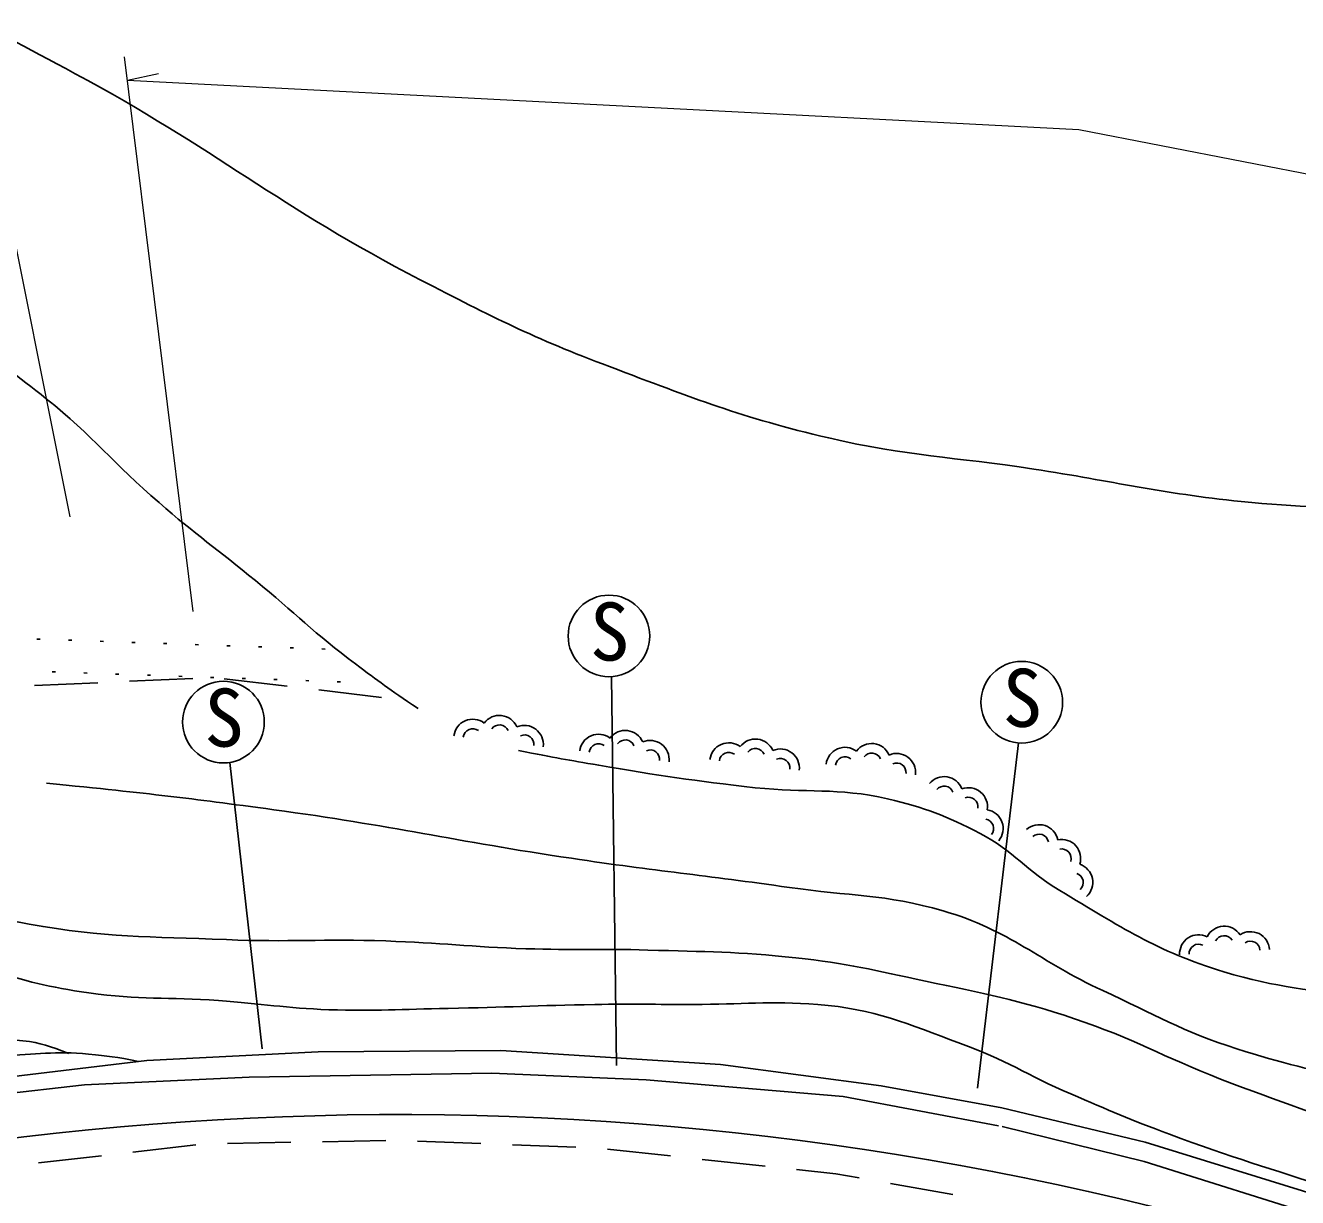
# Model space of a CAD drawing. Units: millimetres, scale not verified. Extents: x 40000 to 680000, y 20000 to 380000.
# Drawn here: x 477762 to 517910, y 307556 to 344568 of the extents above; entities that cross this region are included whole.
import ezdxf
from ezdxf.enums import TextEntityAlignment as Align

# ---------------------------------------------------------------- set-up
doc = ezdxf.new("R2010")
doc.units = ezdxf.units.MM
doc.header["$LTSCALE"] = 1000
for name, color, linetype, lineweight in [('M-BGD', 7, 'Continuous', 25), ('M-STR-HTXT', 7, 'Continuous', 13), ('M-STR-STRC', 7, 'Continuous', 25)]:
    doc.layers.add(name, color=color, linetype=linetype, lineweight=lineweight)
doc.styles.add('ＭＳ ゴシック', font='')
doc.styles.get('ＭＳ ゴシック').set_extended_font_data('MS Gothic')

msp = doc.modelspace()

# ---------------------------------------------------------------- linework, layer by layer
at = {"layer": 'M-BGD'}
for p, q in [((478226, 325188), (478126, 325191)), ((479225, 325153), (479125, 325156)), ((480225, 325118), (480125, 325122)), ((481224, 325084), (481124, 325087)), ((482223, 325049), (482123, 325053)), ((483223, 325014), (483123, 325018)), ((484222, 324980), (484122, 324983)), ((485222, 324945), (485122, 324949)), ((486221, 324911), (486121, 324914)), ((487220, 324876), (487120, 324879)), ((478710, 324152), (478610, 324156)), ((479710, 324118), (479610, 324121)), ((480709, 324083), (480609, 324087)), ((481709, 324049), (481609, 324052)), ((482708, 324014), (482608, 324017)), ((480044, 323814), (478046, 323723)), ((483041, 323949), (481043, 323859)), ((483707, 323979), (483607, 323983)), ((486024, 323703), (484038, 323940)), ((484707, 323945), (484607, 323948)), ((485706, 323910), (485606, 323913)), ((486706, 323875), (486606, 323879)), ((487705, 323841), (487605, 323844)), ((489003, 323347), (487017, 323584)), ((486996, 312159), (481592, 311886)), ((492763, 312195), (486996, 312159)), ((499695, 311758), (492763, 312195)), ((481592, 311886), (467807, 310213)), ((504771, 311085), (499695, 311758)), ((479623, 311114), (484822, 311359)), ((484822, 311359), (492477, 311482)), ((492477, 311482), (497348, 311277)), ((497348, 311277), (503570, 310745)), ((468140, 309797), (479623, 311114)), ((503570, 310745), (508469, 309824)), ((508573, 310394), (504771, 311085)), ((513103, 309302), (508573, 310394)), ((508590, 309800), (513067, 308698)), ((483141, 309219), (481154, 308991)), ((486139, 309301), (484140, 309260)), ((489139, 309361), (487139, 309321)), ((492137, 309264), (490138, 309341)), ((495134, 309148), (493136, 309225)), ((518507, 307628), (513103, 309302)), ((480161, 308877), (478174, 308650)), ((498120, 308871), (496132, 309087)), ((501103, 308546), (499114, 308763)), ((503340, 308303), (502097, 308438)), ((513067, 308698), (521909, 305915)), ((504078, 308174), (503340, 308303)), ((507033, 307656), (505063, 308001))]:
    msp.add_line(p, q, dxfattribs=at)
for centre, radius, start, end in [((491879, 322060), 600, 53.1926, 173.1926), ((492719, 322181), 600, 23.1926, 143.1926), ((492719, 322181), 300, 23.1926, 143.1926), ((493507, 321865), 600, 353.1926, 113.1926), ((491879, 322060), 300, 53.1926, 173.1926), ((493507, 321865), 300, 353.1926, 113.1926), ((495851, 321586), 600, 53.1926, 173.1926), ((496691, 321707), 600, 23.1926, 143.1926), ((496691, 321707), 300, 23.1926, 143.1926), ((497478, 321391), 600, 353.1926, 113.1926), ((500799, 321436), 600, 23.1926, 143.1926), ((495851, 321586), 300, 53.1926, 173.1926), ((497478, 321391), 300, 353.1926, 113.1926), ((499959, 321315), 600, 53.1926, 173.1926), ((499959, 321315), 300, 53.1926, 173.1926), ((500799, 321436), 300, 23.1926, 143.1926), ((501587, 321121), 600, 353.1926, 113.1926), ((503627, 321173), 600, 53.1926, 173.1926), ((504467, 321294), 600, 23.1926, 143.1926), ((504467, 321294), 300, 23.1926, 143.1926), ((501587, 321121), 300, 353.1926, 113.1926), ((503627, 321173), 300, 53.1926, 173.1926), ((505255, 320979), 600, 353.1926, 113.1926), ((505255, 320979), 300, 353.1926, 113.1926), ((506753, 320249), 600, 20.5114, 140.5114), ((506753, 320249), 300, 20.5114, 140.5114), ((507525, 319898), 600, 350.5114, 110.5114), ((507525, 319898), 300, 350.5114, 110.5114), ((508018, 319207), 600, 320.5114, 80.5114), ((508018, 319207), 300, 320.5114, 80.5114), ((509754, 318731), 600, 11.8177, 131.8177), ((509754, 318731), 300, 11.8177, 131.8177), ((510465, 318266), 600, 341.8177, 101.8177), ((510465, 318266), 300, 341.8177, 101.8177), ((510847, 317509), 600, 311.8177, 71.8177), ((510847, 317509), 300, 311.8177, 71.8177), ((515593, 315524), 600, 33.3254, 153.3254), ((514787, 315257), 600, 63.3254, 183.3254), ((515593, 315524), 300, 33.3254, 153.3254), ((516424, 315353), 600, 3.3254, 123.3254), ((516424, 315353), 300, 3.3254, 123.3254), ((514787, 315257), 300, 63.3254, 183.3254), ((489525, 211171), 99006, 71.31603, 109.36231)]:
    msp.add_arc(centre, radius, start, end, dxfattribs=at)
for points, knots in [([(470982, 347260), (475008, 345341), (476117, 344779), (479333, 343044), (483694, 340691), (485821, 338813), (490222, 336535), (492503, 335355), (493795, 334699), (496198, 333793), (498857, 332790), (500349, 332188), (503116, 331541), (505605, 330960), (507059, 330948), (509584, 330559), (512143, 330164), (513558, 329802), (516134, 329535), (519688, 329168), (521738, 329515), (525262, 328921), (526918, 328642), (527802, 328246), (529356, 327611), (531375, 326787), (532342, 325975), (534309, 325033), (537081, 323705), (538679, 323049), (541554, 321962), (545253, 320565), (547485, 320234), (551174, 318810), (554447, 317547), (556210, 316663), (559402, 315208), (561166, 314404), (561732, 314146), (563905, 313120)], [0, 0, 0, 0, 1, 1, 1, 2, 2, 2, 3, 3, 3, 4, 4, 4, 5, 5, 5, 6, 6, 6, 7, 7, 7, 8, 8, 8, 9, 9, 9, 10, 10, 10, 11, 11, 11, 12, 12, 12, 13, 13, 13, 13]), ([(445379, 344370), (447577, 343841), (448144, 343707), (449923, 343306), (452012, 342835), (453203, 342663), (455285, 342160), (458023, 341499), (459545, 341078), (462244, 340277), (464391, 339639), (465588, 339253), (467689, 338476), (470014, 337615), (471360, 337196), (473542, 336020), (475556, 334934), (476631, 334204), (478420, 332779), (479898, 331600), (480549, 330736), (481978, 329499), (483134, 328497), (483839, 328006), (485022, 327037), (486264, 326020), (486892, 325366), (488176, 324405), (488935, 323836), (489196, 323644), (490153, 322998)], [0, 0, 0, 0, 1, 1, 1, 2, 2, 2, 3, 3, 3, 4, 4, 4, 5, 5, 5, 6, 6, 6, 7, 7, 7, 8, 8, 8, 9, 9, 9, 10, 10, 10, 10]), ([(534681, 302026), (534032, 302919), (533750, 303217), (533050, 303881), (531838, 305031), (530914, 305397), (529418, 306141), (527639, 307026), (526492, 307168), (524629, 307861), (523013, 308461), (522128, 308850), (520515, 309457), (518555, 310194), (517432, 310541), (515480, 311299), (513665, 312004), (512719, 312581), (510875, 313203), (509077, 313808), (508021, 313992), (506167, 314390), (504579, 314731), (503689, 314951), (502074, 315127), (500259, 315324), (499231, 315318), (497407, 315372), (495905, 315417), (495061, 315364), (493559, 315413), (491830, 315470), (490866, 315599), (489138, 315659), (487172, 315727), (486068, 315618), (484103, 315700), (481667, 315801), (480279, 315752), (477881, 316191), (476139, 316510), (475134, 316727), (473542, 317501), (472054, 318224), (471458, 319028), (470062, 319916), (468248, 321070), (467170, 321614), (465314, 322700), (463588, 323709), (462655, 324335), (460893, 325279), (459462, 326045), (458677, 326523), (457168, 327121), (455203, 327900), (454057, 328230), (452010, 328758), (450033, 329268), (448887, 329385), (446893, 329822), (444938, 330252), (443846, 330506), (441899, 330969), (440344, 331338), (439478, 331565), (437928, 331951), (435576, 332537), (434293, 333019), (431911, 333466), (430748, 333684), (430347, 333762), (428922, 333957)], [0, 0, 0, 0, 1, 1, 1, 2, 2, 2, 3, 3, 3, 4, 4, 4, 5, 5, 5, 6, 6, 6, 7, 7, 7, 8, 8, 8, 9, 9, 9, 10, 10, 10, 11, 11, 11, 12, 12, 12, 13, 13, 13, 14, 14, 14, 15, 15, 15, 16, 16, 16, 17, 17, 17, 18, 18, 18, 19, 19, 19, 20, 20, 20, 21, 21, 21, 22, 22, 22, 23, 23, 23, 24, 24, 24, 24]), ([(426507, 332033), (428731, 331749), (429303, 331674), (431092, 331419), (433078, 331136), (434209, 331071), (436168, 330641), (437756, 330293), (438587, 329861), (440180, 329536), (441192, 329329), (441787, 329374), (442799, 329167), (444281, 328865), (445044, 328442), (446484, 327980), (447283, 327724), (447701, 327455), (448530, 327325), (449731, 327137), (450442, 327442), (451641, 327243), (453124, 326998), (453927, 326687), (455326, 326138), (456458, 325694), (456997, 325241), (458068, 324665), (459668, 323803), (460569, 323330), (462162, 322454), (463705, 321606), (464579, 321145), (466092, 320244), (467654, 319312), (468449, 318660), (470021, 317747), (471363, 316967), (472128, 316544), (473542, 315904), (474694, 315383), (475360, 315126), (476571, 314758), (477796, 314387), (478496, 314199), (479764, 314021), (481350, 313799), (482260, 313888), (483857, 313776), (485218, 313680), (485974, 313539), (487337, 313489), (488807, 313436), (489632, 313502), (491103, 313530), (492910, 313565), (493921, 313619), (495729, 313653), (496944, 313676), (497624, 313653), (498840, 313653), (500375, 313653), (501239, 313773), (502769, 313653), (504587, 313511), (505558, 313045), (507272, 312425), (508678, 311916), (509379, 311421), (510752, 310828), (511957, 310309), (512633, 310018), (513863, 309559), (515864, 308813), (517017, 308484), (519045, 307814), (521620, 306962), (523087, 306559), (525649, 305667), (526950, 305213), (527746, 305101), (528960, 304448), (529627, 304089), (530047, 303930), (530597, 303411), (530899, 303126), (531020, 303003), (531307, 302623)], [0, 0, 0, 0, 1, 1, 1, 2, 2, 2, 3, 3, 3, 4, 4, 4, 5, 5, 5, 6, 6, 6, 7, 7, 7, 8, 8, 8, 9, 9, 9, 10, 10, 10, 11, 11, 11, 12, 12, 12, 13, 13, 13, 14, 14, 14, 15, 15, 15, 16, 16, 16, 17, 17, 17, 18, 18, 18, 19, 19, 19, 20, 20, 20, 21, 21, 21, 22, 22, 22, 23, 23, 23, 24, 24, 24, 25, 25, 25, 26, 26, 26, 27, 27, 27, 28, 28, 28, 29, 29, 29, 29]), ([(566923, 299617), (565284, 299708), (564767, 299792), (563399, 300004), (560518, 300451), (559002, 301174), (556222, 302051), (553688, 302849), (552353, 303552), (549809, 304316), (547843, 304906), (546674, 304988), (544705, 305571), (542717, 306160), (541640, 306612), (539711, 307372), (537930, 308074), (536959, 308535), (535208, 309310), (533350, 310132), (532334, 310645), (530487, 311493), (529742, 311835), (529362, 312127), (528577, 312366), (527227, 312778), (526419, 312802), (525029, 313048), (523095, 313392), (521999, 313508), (520062, 313840), (518309, 314141), (517288, 314166), (515587, 314686), (513426, 315346), (512346, 316100), (510402, 317251), (509363, 317866), (508961, 318495), (507891, 319052), (506811, 319615), (506157, 319867), (504971, 320144), (503377, 320516), (502422, 320317), (500796, 320499), (498859, 320715), (497777, 320878), (495856, 321208), (494863, 321379), (494538, 321434), (493318, 321672)], [0, 0, 0, 0, 1, 1, 1, 2, 2, 2, 3, 3, 3, 4, 4, 4, 5, 5, 5, 6, 6, 6, 7, 7, 7, 8, 8, 8, 9, 9, 9, 10, 10, 10, 11, 11, 11, 12, 12, 12, 13, 13, 13, 14, 14, 14, 15, 15, 15, 16, 16, 16, 17, 17, 17, 17]), ([(478424, 320645), (481879, 320290), (482804, 320181), (485602, 319803), (489286, 319304), (491319, 318815), (494996, 318268), (497677, 317869), (499191, 317731), (501874, 317347), (503771, 317075), (504883, 317142), (506724, 316610), (508837, 315999), (509763, 315013), (511759, 314092), (513398, 313337), (514279, 312805), (515996, 312250), (518786, 311349), (520459, 311243), (523303, 310531), (525905, 309880), (527434, 309719), (529935, 308750), (532115, 307906), (533236, 307197), (535338, 306171), (536591, 305560), (537189, 304954), (538531, 304575), (540421, 304041), (541563, 304132), (543505, 303838), (545185, 303583), (546174, 303647), (547803, 303163), (550345, 302406), (551618, 301555), (554005, 300400), (556882, 299006), (558456, 298147), (561250, 296593), (562904, 295672), (563443, 295370), (565459, 294189)], [0, 0, 0, 0, 1, 1, 1, 2, 2, 2, 3, 3, 3, 4, 4, 4, 5, 5, 5, 6, 6, 6, 7, 7, 7, 8, 8, 8, 9, 9, 9, 10, 10, 10, 11, 11, 11, 12, 12, 12, 13, 13, 13, 14, 14, 14, 15, 15, 15, 15]), ([(479128, 312101), (478506, 312345), (478265, 312440), (477682, 312510), (477100, 312580), (476768, 312448), (476181, 312455), (475551, 312463), (475190, 312424), (474571, 312537), (473659, 312704), (473163, 312893), (472306, 313247), (471438, 313605), (470938, 313814), (470177, 314366), (469713, 314703), (469535, 314843), (469050, 315308)], [0, 0, 0, 0, 1, 1, 1, 2, 2, 2, 3, 3, 3, 4, 4, 4, 5, 5, 5, 6, 6, 6, 6]), ([(467726, 310315), (468752, 310535), (469060, 310580), (469884, 310857), (470306, 310999), (470523, 311134), (470952, 311254), (471733, 311471), (472207, 311416), (473005, 311561), (473754, 311697), (474158, 311860), (474914, 311949), (475733, 312045), (476199, 312012), (477024, 312038), (478091, 312071), (478694, 312189), (479757, 312086), (480374, 312027), (480606, 312000), (481327, 311854)], [0, 0, 0, 0, 1, 1, 1, 2, 2, 2, 3, 3, 3, 4, 4, 4, 5, 5, 5, 6, 6, 6, 7, 7, 7, 7])]:
    msp.add_open_spline(points, degree=3, knots=knots, dxfattribs=at)
at = {"layer": 'M-STR-HTXT'}
for p, q in [((475975, 344972), (479168, 329049)), ((483056, 326060), (480887, 343581)), ((480978, 342844), (481960, 343053)), ((480978, 342844), (511007, 341284)), ((511007, 341284), (575524, 328703))]:
    msp.add_line(p, q, dxfattribs=at)
at = {"layer": 'M-STR-STRC'}
for p, q in [((496413, 311723), (496255, 324002)), ((507807, 311013), (509099, 321911)), ((485234, 312250), (484212, 321297))]:
    msp.add_line(p, q, dxfattribs=at)
for centre in [(496178, 325289), (509205, 323197), (484012, 322571)]:
    msp.add_circle(centre, 1289, dxfattribs=at)

# ---------------------------------------------------------------- texts
at = {"layer": 'M-STR-STRC', "style": 'ＭＳ ゴシック'}
for p in [(495574, 323963), (508600, 321870), (483407, 321245)]:
    msp.add_text('S', height=1833, dxfattribs=at).set_placement(p, align=Align.BOTTOM_LEFT)

doc.saveas('drawing.dxf')
